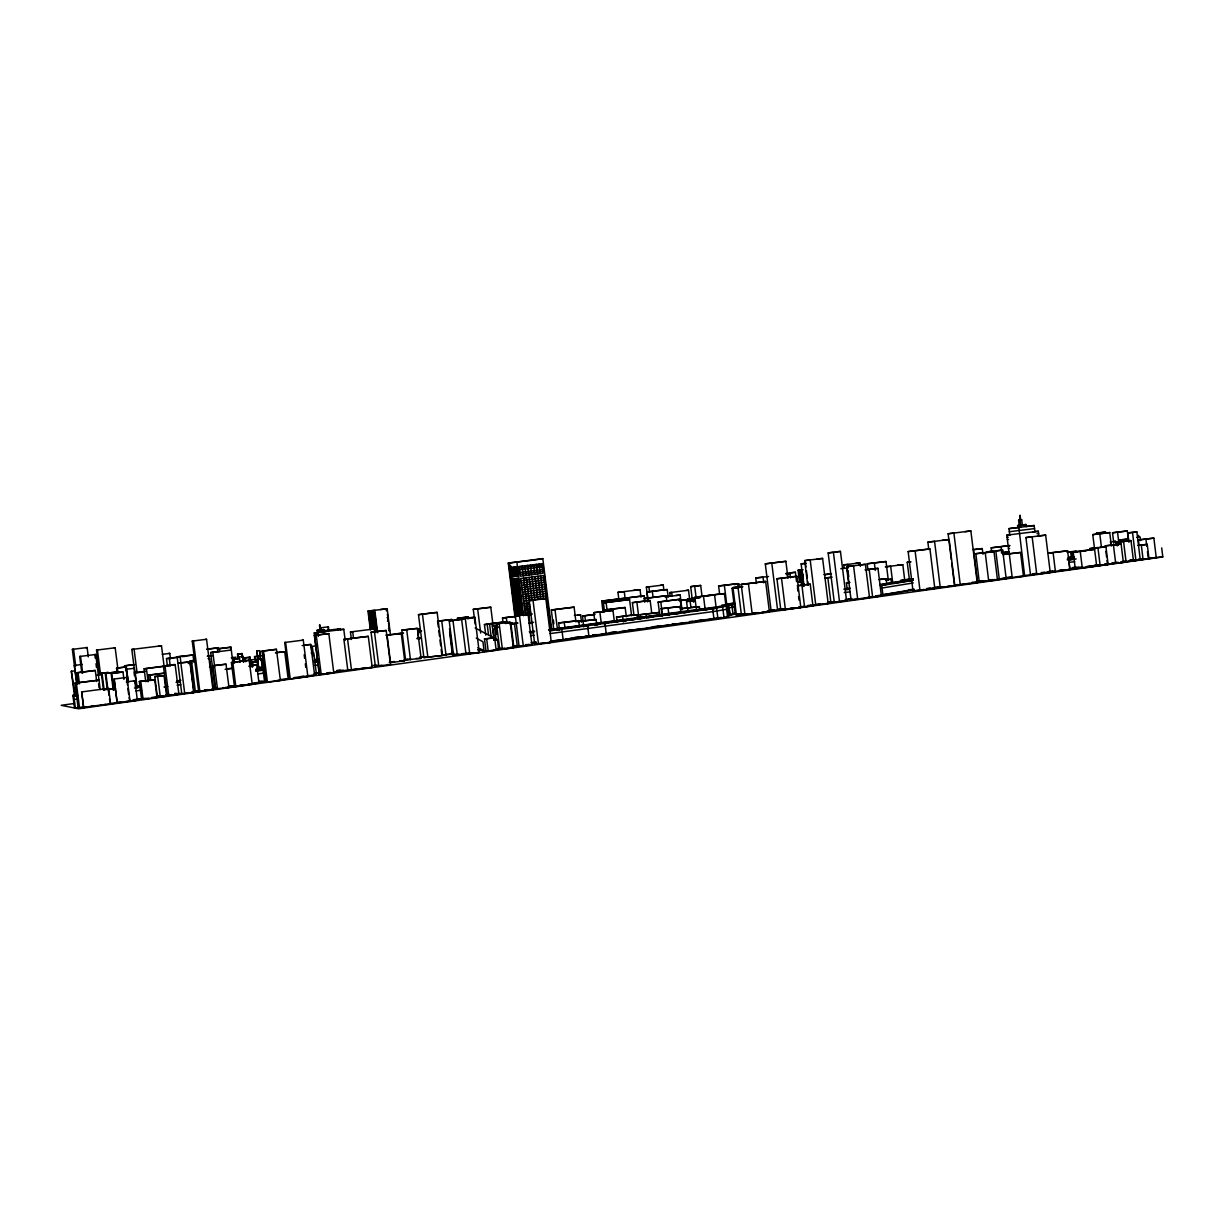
<?xml version="1.0" encoding="UTF-8"?>
<svg xmlns="http://www.w3.org/2000/svg" width="1224" height="1224" viewBox="0 0 1224 1224"><rect width="100%" height="100%" fill="white"/><g stroke="black" fill="none" stroke-linecap="round" stroke-linejoin="round"><path stroke-width="1.5" d="M230.892 647.404L230.479 648.582M550.219 641.391L723.965 617.493L730.453 615.366L728.433 604.488L728.54 605.39L734.874 603.983M722.328 606.339L720.018 607.395L722.221 605.436L722.328 606.339L721.67 605.314L733.757 602.897L733.865 603.769L721.778 606.217M729.244 605.528L710.884 609.047M548.78 629.962L712.582 608.007L729.122 604.641M736.083 613.637L730.453 615.366M729.535 613.362L728.861 607.961L735.196 606.523M728.433 604.488L734.767 603.095M257.652 669.207L257.514 668.12L262.303 667.264M721.257 617.386L689.953 621.991M549.331 630.666L549.209 629.702L719.896 606.477M730.024 614.295L735.058 613.346M265.271 667.845L258.493 668.916L258.356 667.922M716.621 608.252L549.744 630.819M913.165 578.692L907.887 579.61L908.744 580.329M903.939 581.094L900.742 581.354L900.635 580.513L911.681 578.6M903.909 580.803L912.569 579.289M259.442 681.89L262.487 681.355L259.167 681.248M881.204 594.986L911.482 589.861L908.284 590.106M875.374 595.996L914.129 589.83M515.074 617.646L508.235 563.086L542.813 558.618L551.81 630.589M256.382 669.865L260.926 669.13L261.064 670.155M882.06 588.025L913.272 582.93M533.939 560.057L542.813 558.618M880.133 585.424L889.573 583.894M893.336 583.297L910.335 580.558L910.228 579.702L900.635 580.513M881.754 585.485L912.92 580.482M880.025 584.552L910.228 579.702M912.859 579.61L881.647 584.613L882.932 595.093M253.521 683.176L264.522 681.431L262.961 669.13L255.617 670.247M509.658 570.185L517.171 569.038M257.958 673.98L263.466 673.139M255.755 671.288L263.084 670.171M509.949 572.465L517.461 571.333M542.462 568.349L543.441 568.211L542.859 563.621M258.463 667.631L265.134 666.851M258.891 668.579L257.774 661.419L252.022 662.123L257.774 661.419M239.919 685.165L241.495 684.935M510.224 574.745L517.752 573.643M510.515 577.024L518.043 575.953L516.895 566.727L509.368 567.89L510.806 579.304L518.333 578.264L522.954 615.167M530.91 614.662L528.263 615.045L523.643 578.095M524.683 608.756L530.084 608.007M525.127 612.199L530.512 611.449M74.434 703.479L61.2 705.315L78.504 708.788L1162.8 556.935L1161.698 547.924M419.679 657.089L423.443 656.569M404.073 659.659L407.852 659.124M421.071 657.288L424.85 656.768M450.248 653.601L453.844 653.096M477.605 649.776L480.94 649.317M389.217 662.245L394.48 661.511M405.588 659.92L421.117 658.374L417.338 628.386L401.839 630.131L405.588 659.92L410.851 659.185M423.887 657.579L442.568 655.467L437.152 612.398L433.082 612.78L418.486 614.662L423.887 657.579L442.568 655.467M482.088 649.393L478.354 649.913L482.776 649.791M441.16 649.47L441.864 655.131L452.038 653.708M531.109 642.677L536.112 641.988M738.944 587.413L732.059 588.316L735.318 614.463L740.459 613.744M315.823 673.185L319.418 672.695M396.331 633.772L401.258 633.451L404.7 660.731L390.563 662.689L387.105 635.332L402.849 633.267M441.864 655.131L452.834 654.09M315.853 673.46L319.51 672.94M336.554 670.538L340.165 670.033M1073.249 567.645L1075.085 567.385M371.591 665.764L376.977 665.014M449.636 632.211L452.467 654.702L455.848 654.228M512.948 646.15L516.696 645.629M742.31 586.373L732.992 587.596L736.404 615.029L745.707 613.729M827.761 602.223L831.402 601.718M980.409 580.819L977.027 581.293L984.371 580.834M1072.622 568.013L1078.619 567.248M156.504 696.303L160.176 695.798M165.668 695.018L169.34 694.513M337.656 670.89L343.148 670.125M496.837 648.735L500.647 648.154M518.517 645.614L513.346 646.333L520.736 645.721M566.329 639.035L571.73 638.285M575.326 637.781L580.712 637.031M584.934 636.388L588.668 635.868M592.385 635.348L597.985 634.567M602.606 633.94L606.339 633.405M610.072 632.885L615.672 632.104M628.004 630.329L631.569 629.824M653.295 626.734L658.894 625.954M671.823 624.194L675.281 623.72M689.449 621.67L692.753 621.211M697.711 620.522L701.015 620.048M767.188 610.883L772.681 610.118M778.173 609.353L781.83 608.833M926.752 588.514L930.225 588.025M1041.318 572.618L1045.005 572.113M78.198 707.472L74.511 707.977L72.859 695.125L76.653 694.605M133.569 699.73L143.009 698.414M156.228 696.563L161.889 695.768M165.668 695.247L169.432 694.712M175.109 693.932L178.872 693.396M192.091 691.56L195.871 691.024M227.955 686.542L231.734 686.021M463.299 619.084L449.239 620.92L453.523 655.008L458.786 654.274M461.616 653.708L470.138 652.989M565.289 639.402L616.284 632.288M620.063 631.752L642.722 628.585M646.502 628.065L669.176 624.898M672.955 624.362L686.174 622.511M736.404 615.029L747.007 613.928M752.622 613.148L756.371 612.627M787.965 578.202L785.869 561.311L765.291 563.851L771.089 610.608L774.578 610.118M778.082 609.644L783.329 608.909M827.577 602.361L834.508 601.627M927.93 588.775L941.914 586.816M954.414 585.057L957.933 584.552M1068.476 569.099L1081.098 567.339M1086.499 566.574L1090.094 566.069M1095.495 565.32L1099.106 564.815M1104.507 564.065L1108.255 563.53M1112.019 563.009L1116.472 562.321M1121.398 561.694L1125.162 561.173M1129.706 560.485L1134.556 559.858M1138.305 559.337L1142.742 558.649M84.64 706.86L75.383 708.161L73.731 695.247L77.525 694.727M116.096 702.469L119.799 701.949M132.789 700.143L145.947 698.292M151.577 697.512L162.853 695.936M166.617 695.4L172.263 694.62M176.011 694.084L181.657 693.304M192.933 691.728L198.579 690.933M204.209 690.152L207.973 689.617M211.737 689.097L215.485 688.577M228.643 686.74L234.289 685.945M281.092 679.427L288.191 678.999L284.733 651.688L275.813 652.545M299.819 676.78L303.598 676.245M307.377 675.724L314.629 675.25L310.728 644.451L303.506 645.125M326.762 672.971L330.449 672.466M334.152 671.945L348.901 669.88M375.34 666.254L390.487 664.617L386.187 630.467L371.056 632.242L375.34 666.254L381.98 665.321M497.296 649.21L504.625 648.184M525.938 645.002L529.395 644.513L525.417 644.65M744.942 614.54L769.376 611.694L765.627 581.461L741.208 584.414L744.942 614.54L750.067 613.821M753.479 613.346L758.589 612.627M814.128 604.778L819.254 604.059M840.444 551.397L828.158 552.911L834.248 602.101L846.549 600.77L840.444 551.397L835.181 552.024M913.012 591.024L934.799 588.438L929.934 548.918L908.147 551.596L913.012 591.024L924.074 589.478M935.365 587.964L942.618 586.939M972.04 582.333L986.207 580.696M989.772 580.207L994.928 579.595M1000.88 578.646L1012.034 577.085L1006.434 577.529M1055.532 571.118L1046.535 572.373L1069.898 569.634L1067.588 550.815L1047.836 553.141M1082.949 567.309L1069.914 569.129L1068.69 559.154L1074.213 558.404M1086.667 566.788L1099.688 564.968M1105.272 564.188L1109.005 563.667M1112.723 563.147L1118.308 562.367M1122.025 561.847L1125.743 561.326M1129.477 560.806L1135.061 560.026M1138.779 559.49L1144.364 558.71M81.886 707.548L87.439 706.784M91.157 706.263L94.86 705.743M108.477 703.892L118.728 702.836M125.858 701.459L137.348 700.189L134.87 680.758L133.615 680.682M157.361 696.793L166.648 696.211L164.062 675.801L161.048 675.709L154.79 676.551L157.361 696.793L166.648 696.211M167.168 695.492L178.903 694.238L175.139 664.601L173.502 664.617L163.419 665.963L167.168 695.492L178.903 694.238M187.104 692.769L193.805 692.524L189.919 661.909L177.863 663.148L189.919 661.909M195.442 660.256L190.026 660.96L193.943 691.912L201.18 690.902M204.791 690.397L210.207 689.632M217.275 688.408L213.634 688.913L228.995 687.643L226.027 664.204L212.792 665.749L215.761 689.127L217.52 689.25L212.838 652.423L210.65 652.514L215.164 689.005M228.857 686.832L233.815 686.129M248.09 684.124L258.983 682.977L256.703 664.938L249.344 665.672M347.8 670.278L372.203 667.401L368.302 636.358L343.883 639.326L347.8 670.278L357.133 668.962M360.881 668.442L366.481 667.661M453.523 655.008L479.288 652.453L474.881 617.263L471.087 617.584L461.555 618.824L465.962 653.876L479.288 652.453M518.624 580.574L511.097 581.584L519.068 646.241L522.495 645.767M526.289 577.759L534.72 644.176L551.29 642.263L545.843 598.643L542.018 599.041M771.089 610.608L786.42 608.971M798.813 607.257L804.168 606.507L798.997 606.859M820.814 604.105L810.242 605.574L828.174 603.478L822.605 558.419L817.035 559.062M851.047 599.867L869.545 597.756L865.414 564.341L846.931 566.574L851.047 599.867L856.081 599.163M859.447 598.704L869.545 597.756M873.691 596.685L866.73 597.664L881.387 596.027L877.975 568.364L865.062 569.864M951.752 563.254L954.475 585.378L969.469 583.282M1111.361 545.766L1109.74 532.562L1092.772 534.613L1096.658 565.978L1082.276 567.997L1080.241 551.336L1094.623 549.392L1087.555 550.081L1073.234 552.009L1075.253 568.563L1108.118 564.478L1105.945 546.73L1089.681 548.612L1097.622 547.541M1091.839 566.284L1108.118 564.478M1107.001 560.454L1107.445 564.111L1123.357 562.351L1121.123 544.022L1105.211 545.858L1121.123 544.022M1121.108 562.198L1140.278 559.888L1136.866 531.889L1127.732 532.976L1128.865 542.278M1145.526 558.725L1140.783 559.399L1148.999 558.802L1147.24 544.359L1137.999 545.369M141.586 699.287L157.024 697.512L154.76 679.672L139.322 681.477L141.586 699.287L148.517 698.307M151.99 697.833L157.024 697.512M229.041 687.154L258.983 682.977M275.201 680.819L288.191 678.999M314.629 675.25L294.142 677.576M319.296 674.485L333.769 672.756L328.828 633.634L326.885 633.772L314.354 635.409L319.296 674.485L333.769 672.756M477.666 647.833L484.168 651.489L498.673 649.454L497.449 639.754L475.157 627.973M500.983 649.102L513.881 647.297L511.173 625.724M519.068 646.241L531.935 644.895L528.095 614.28L515.243 615.749L531.293 613.943M780.805 609.95L800.817 607.502L796.962 576.29L792.311 576.749L776.949 578.768L780.805 609.95L800.817 607.502M834.248 602.101L846.549 600.77M933.545 588.208L954.842 585.669L949.151 539.509L942.404 540.304M954.475 585.378L977.211 582.563L970.861 530.941L965.032 531.675M1131.144 560.898L1143.094 559.628L1141.334 545.17L1138.198 545.46M1136.805 560.148L1142.696 559.337M74.985 683.084L98.777 680.177L74.985 683.084L78.168 708.069L137.348 700.189M193.928 662.276L193.01 655.024L177.143 656.814L181.733 693.534L193.805 692.524M193.943 691.912L213.588 689.495L209.656 658.527L208.095 658.573M235.804 686.572L252.22 684.262L249.191 660.302L231.412 662.521L234.457 686.496L235.804 686.572L230.953 647.19L217.413 648.812L217.765 651.612L219.677 651.52L219.31 648.72L217.413 648.812M265.945 682.166L280.388 680.406L276.44 649.317L262.012 651.091L265.945 682.166L267.444 682.212L263.497 651.03L262.012 651.091M303.277 640.121L284.718 642.493L289.338 678.983L307.867 676.551L303.277 640.121L302.328 640.183M486.05 651.352L496.179 650.189L494.618 637.704L484.49 638.897L486.05 651.352L488.223 651.29L486.662 638.806L484.49 638.897M510.163 622.266L496.516 623.919L499.713 649.393L513.361 647.787L510.163 622.266L507.455 622.465M534.72 644.176L551.29 642.263M812.92 605.788L799.899 607.257L812.92 605.788L810.257 584.231L805.56 584.644M988.701 581.048L997.468 579.824L993.995 551.58L975.819 553.692L979.261 581.783L988.701 581.048L985.228 552.728L975.819 553.692M989.834 580.298L1006.174 578.6L1002.67 550.081L986.345 551.963L993.154 551.075M1002.655 578.508L1023.448 576.183L1020.541 552.468L1003.481 554.426M1045.663 535.133L1025.926 537.566L1030.501 574.852L1050.238 572.465L1045.663 535.133L1039.39 535.837M1107.445 564.111L1123.357 562.351M1120.97 562.306L1133.47 560.837L1130.991 540.58L1116.793 542.263L1117.237 545.935M1148.326 558.756L1156.252 557.639L1153.865 538.116L1138.412 539.937L1139.054 545.246M523.979 603.524L529.426 602.774M524.209 605.222L529.64 604.472M76.791 695.691L72.996 696.211L77.663 695.813M567.752 628.432L571.532 627.912M575.311 627.407L579.09 626.887M584.766 626.107L588.545 625.586M594.206 624.806L599.882 624.041M603.662 623.521L607.441 623.001M611.22 622.481L616.881 621.7M620.66 621.195L626.336 620.415M630.115 619.895L633.894 619.375M637.673 618.854L643.334 618.089M647.114 617.569L652.79 616.789M656.569 616.269L662.23 615.488M666.024 614.984L669.803 614.463M673.582 613.943L679.244 613.163M683.023 612.643L688.699 611.878M692.478 611.357L696.257 610.837M701.918 610.057L715.153 608.252M1067.374 559.995L1072.775 559.261M134.426 688.026L140.102 687.261M176.042 682.334L179.821 681.814M595.17 624.898L599.117 624.362M604.411 623.628L608.588 623.062M613.668 622.358L618.059 621.761M621.853 621.241L626.734 620.568M630.467 620.063L635.103 619.421M639.831 618.778L643.579 618.258M648.368 617.6L652.943 616.988M657.839 616.315L662.291 615.703M666.04 615.182L669.788 614.678M675.403 613.897L680.575 613.193M684.354 612.673L688.5 612.107M693.84 611.373L697.864 610.822M703.31 610.072L707.227 609.537M1068.797 559.995L1076.156 558.986M493.823 640.259L497.449 639.754M314.828 665.366L318.5 664.861M74.266 699.439L78.015 698.935M135.971 690.948L141.586 690.168M164.031 687.077L167.78 686.572M177.128 685.272L180.877 684.767M1069.088 562.397L1074.672 561.632M523.076 596.7L545.797 593.609M523.673 601.152L546.394 598.046M559.567 630.192L558.664 622.939L578.661 620.629L579.35 626.091M662.046 615.856L661.159 608.695L680.207 606.538L680.85 612.092M878.954 579.702L886.084 578.738L886.742 584.123M126.317 681.906L134.87 680.758M558.664 622.939L578.661 620.629M226.578 668.916L233.187 668.029M225.109 669.375L233.402 668.258M249.604 665.902L256.703 664.938M1141.334 545.17L1147.24 544.359M249.007 666.437L252.542 665.963M886.008 579.901L890.965 579.227L891.409 582.838M596.103 619.497L577.774 621.608L596.103 619.497L596.807 625.143M139.322 681.477L154.76 679.672M616.972 620.599L616.544 617.095L630.712 615.167L636.939 614.739L637.367 618.258M616.544 617.095L636.939 614.739M640.213 614.678L659.124 612.505L640.213 614.678L640.688 618.441M699.348 606.645L680.422 608.756L699.348 606.645L699.776 609.996M314.583 659.675L318.362 659.17M81.656 691.912L83.691 707.839L81.656 691.912L108.615 688.347L110.634 704.213L109.471 698.858M1068.108 557.639L1073.632 556.889M314.706 660.654L318.485 660.134M104.866 689.739L115.576 688.286M107.926 689.617L115.102 688.638M314.339 661.465L317.995 660.975M135.39 686.572L141.081 685.807M177.082 680.881L180.877 680.36M1067.267 559.169L1074.473 558.19M136.17 686.71L139.964 686.19M314.461 662.475L318.133 661.97M486.662 638.806L494.618 637.704M543.594 577.514L544.588 577.376M522.174 589.861L544.909 586.832M522.48 592.141L545.2 589.096M522.709 594.42L545.506 591.36M524.438 606.92L529.854 606.201M625.158 607.486L605.1 609.934L625.158 607.486L626.306 616.697M144.34 671.777L135.237 672.986L137.134 687.903M505.543 623.506L512.106 622.618M679.259 600.418L688.699 599.454L679.335 600.693M699.761 597.45L687.597 599.072L700.128 597.679M494.037 640.06L492.247 625.801L497.281 625.127M1116.793 542.263L1130.991 540.58M517.431 622.909L510.515 623.842L514.432 623.567L517.278 646.211M594.589 619.849L593.701 612.658L612.979 610.439L614.326 621.272M510.194 624.118L517.905 623.108M574.377 615.397L580.558 614.739L581.492 622.174M593.701 612.658L612.979 610.439M810.257 584.231L797.237 585.761L801.919 585.347L804.581 606.951M1138.412 539.937L1153.865 538.116M252.083 666.912L251.18 659.889L255.326 659.338M687.475 608.909L686.557 601.55L695.003 600.418M249.191 660.302L231.412 662.521M528.646 623.016L533.649 622.343M686.557 601.55L695.232 600.571M417.093 638.24L420.735 637.75M496.164 640.244L494.588 627.683L498.26 627.193M583.756 626.933L582.486 616.024L594.328 614.433M1047.79 553.279L1067.588 550.815M114.153 679.014L117.229 703.188L114.153 679.014L127.005 677.392L130.065 701.536L129.071 697.757M582.486 616.024L595.002 614.479M226.027 664.204L212.792 665.749M149.099 680.544L148.425 675.174L164.842 672.955M417.139 638.836L420.811 638.331M1115.278 545.108L1118.552 544.665M148.425 675.174L164.766 673.246M213.206 666.621L209.533 667.111L211.798 667.111L212.272 670.844M1105.945 546.73L1097.959 547.801L1100.131 565.595M1067.267 552.361L1076.431 551.244L1067.328 552.055M249.665 662.75L252.527 662.368M847.1 588.545L846.411 582.869L849.609 582.44M1072.729 557.563L1072.086 552.376L1078.267 551.55M1081.297 551.381L1085.948 550.754L1072.086 552.376M154.79 676.551L164.062 675.801M661.159 608.695L680.207 606.538M1020.219 520.016L1020.082 515.212L1020.495 519.986M521.271 583.037L544.007 580.038M521.562 585.317L544.313 582.303M521.868 587.596L544.603 584.567M117.014 671.747L116.555 668.105L126.286 666.942L127.663 677.851M207.361 656.171L210.956 655.697M644.788 602.162L644.329 598.505L666.162 595.751L666.851 601.229M824.486 574.79L831.479 573.872M116.555 668.105L126.286 666.942M207.56 656.339L212.976 655.636M644.329 598.505L666.162 595.751M904.857 581.247L902.822 564.692L885.35 566.819L890.674 566.299L892.724 582.915M502.498 617.967L518.93 616.009L502.498 617.967L502.988 621.761M524.53 614.846L532.302 614.035M866.271 569.803L877.975 568.364M732.992 587.596L741.713 586.648M257.973 660.088L256.826 651.015L259.641 650.678L260.788 659.767M665.076 596.868L680.162 595.048L681.998 609.782M737.751 587.382L742.876 586.709M343.883 639.326L368.302 636.358M1001.492 552.85L1008.943 551.871L1001.492 552.621M238.022 657.946L237.532 654.167L242.245 653.601L243.316 661.985M302.16 645.583L310.728 644.451M237.532 654.167L242.245 653.601M127.862 682.212L126.21 669.253L134.303 668.289L136.66 686.832M263.497 651.03L276.44 649.317M190.026 660.96L195.136 660.455M385.805 635.164L403.538 632.976M633.971 615.412L632.38 602.667L645.583 600.908L650.158 600.525L651.765 613.301M101.332 673.277L108.14 672.481L101.332 673.277L103.489 690.168M632.38 602.667L650.158 600.525M418.746 639.066L417.797 631.599L421.561 631.11M105.233 673.414L119.095 671.685L105.233 673.414L107.161 688.515M824.777 578.065L832.075 577.101M145.748 681.661L144.111 668.794L175.139 664.601M312.242 653.861L311.309 646.502L316.282 645.828M824.578 578.156L831.509 577.361M96.773 675.327L102.265 674.592M113.281 690.214L111.139 673.475L122.981 672.007L123.93 679.442M144.111 668.794L170.411 665.611M797.513 582.058L801.077 581.584L801.521 585.149M1002.946 554.61L1020.541 552.468M111.139 673.475L122.981 672.007M188.267 663.439L191.923 662.949M231.26 657.839L236.033 657.166M1136.836 537.397L1140.095 536.953L1140.523 540.58M243.805 661.97L243.117 656.477L237.502 657.227M491.115 636.358L489.539 623.75L506.063 621.731L484.444 624.577L485.775 635.149M484.444 624.577L499.713 622.725M1128.604 538.988L1118.522 540.151L1128.237 538.973M275.446 652.928L284.733 651.688M659.767 615.228L658.114 602.055L680.162 599.24L681.324 608.634M658.114 602.055L680.162 599.24M696.257 608.404L694.865 597.251L718.274 594.13L724.44 593.594L725.817 604.656M1110.29 541.987L1115.584 541.345L1116.043 545.108M694.865 597.251L724.44 593.594M239.537 658.481L233.402 659.231L239.537 658.481L240.026 662.261M245.137 661.572L244.662 657.839L250.048 657.181L251.18 666.59M255.005 660.226L254.546 656.615L264.2 655.421L263.298 655.437M134.839 672.71L145.671 671.257M244.662 657.839L250.033 657.426L249.222 657.456L249.696 661.113M505.451 623.291L508.71 622.863M520.965 580.757L543.701 577.774M1020.066 516.375L1020.724 519.955M511.372 583.863L518.915 582.869M206.596 649.148L218.637 647.771L207.269 649.256M647.863 599.515L646.93 591.988L661.725 590.06L667.218 589.524L668.166 597.082M314.354 635.409L328.828 633.634M646.93 591.988L667.218 589.524M692.249 599.378L690.673 586.633L700.679 585.454L702.041 596.425M756.401 583.527L755.713 577.957L768.504 576.504M982.964 554.243L982.26 548.582L973.57 549.714L977.517 581.905M690.673 586.633L700.679 585.454M867.847 569.282L867.173 563.774L886.008 561.51L888.272 579.947M786.405 574.607L789.985 574.133L790.444 577.804M867.173 563.774L886.008 561.51M991.624 551.443L991.18 547.817L1009.785 545.506M219.31 648.72L230.953 647.19M991.18 547.817L1009.616 545.644M1092.772 534.613L1109.74 532.562M351.41 639.479L350.462 631.951L374.253 628.968L371.928 629.136M1008.178 546.302L1009.356 546.149M1113.794 543.257L1112.54 532.777L1127.335 530.956L1128.436 540.014M437.595 621.165L451.947 619.497L437.595 621.165L438.314 626.826M1112.54 532.777L1127.335 530.956M524.882 610.317L530.283 609.613M547.618 607.349L549.423 620.951M461.555 618.824L474.881 617.263M472.311 617.891L467.339 618.548L471.944 618.166M603.126 612.337L601.718 601.091L644.145 595.782L644.849 601.412M210.65 652.514L217.994 651.551M449.239 620.92L463.59 619.237M644.145 595.782L601.718 601.091M719.528 593.426L718.61 585.975L737.644 583.68L738.118 587.413M167.397 665.933L166.479 658.604L178.582 657.013M177.143 656.814L193.01 655.024M212.838 652.423L231.321 649.99M670.201 596.348L669.742 592.615L688.515 590.228L689.663 599.546M718.61 585.975L737.644 583.68M74.373 695.11L71.329 671.211L75.444 670.783M166.479 658.604L179.775 657.15M734.14 584.552L738.883 584.001L739.327 587.612M776.949 578.768L796.962 576.29M1008.454 548.536L1009.632 548.383M1127.732 532.976L1132.078 532.394M371.056 632.242L386.187 630.467M1136.866 531.889L1132.506 532.455L1135.933 560.5M909.478 580.421L907.244 562.275L910.886 561.801M1002.67 550.081L995.816 550.984L999.319 579.564M133.844 664.617L124.603 665.825L134.701 664.601M604.534 611.847L603.417 602.851L629.564 599.531L631.584 615.687M741.208 584.414L765.627 581.461M553.845 630.268L551.305 609.98L574.102 607.15L575.938 621.914M603.417 602.851L629.564 599.531M985.228 552.728L993.995 551.58M78.428 683.711L77.02 672.756L94.187 670.492L95.304 670.507L96.696 681.477M525.341 613.714L530.711 613.01M551.305 609.98L574.102 607.15M77.02 672.756L95.304 670.507M824.012 574.607L830.958 573.689M401.839 630.131L417.338 628.386M519.863 572.48L542.615 569.543M520.108 574.347L542.859 571.394M418.486 614.662L437.152 612.398M545.843 598.643L529.273 600.678L533.021 600.296L538.499 644.053M328.843 630.574L328.369 626.826L320.673 627.79L321.805 631.477M1007.367 539.616L1008.53 539.463M475.126 624.102L473.275 609.353L490.778 607.242L492.874 623.903M473.275 609.353L490.778 607.242M647.94 599.898L646.348 587.122L663.255 585.011L663.928 590.473M317.047 630.329L319.02 630.176L319.311 632.441L317.337 632.594L317.047 630.329L323.794 629.549L324.085 631.829M319.02 630.176L323.794 629.549M618.9 599.791L617.967 592.339L640.06 589.662L640.994 597.159M340.517 629.687L340.394 628.723L323.365 630.804L325.691 630.62L325.813 631.599L323.488 631.783M319.342 673.445L314.231 632.946L343.776 629.304L345.183 640.382M799.471 581.308L798.094 570.246L801.766 569.772M844.193 568.303L843.78 564.876L859.891 562.887L860.319 566.314M82.329 664.448L74.297 665.428L77.143 684.216M162.302 654.35L169.784 653.387L170.488 658.925M785.64 573.536L795.401 572.281L796.549 581.584M519.282 568.028L542.033 565.106M519.512 569.787L542.263 566.865M1019.225 525.356L1018.597 520.231L1021.688 519.833L1022.315 524.974L1020.954 525.142M511.663 586.143L519.206 585.179M99.618 674.21L96.543 650.097L115.178 647.771L117.779 668.182M807.702 584.98L804.688 560.623L822.605 558.419M1009.004 552.988L1006.816 535.148L1010.55 534.659M1038.074 535.867L1038.885 535.775L1038.334 531.262L1006.816 535.148M192.245 641.07L193.423 640.978L199.864 691.759L198.671 691.667L192.245 641.07L206.55 639.295L212.976 689.923L211.737 689.846M319.464 625.036L320.091 629.977L320.045 624.959L320.902 629.886M523.352 598.781L546.103 595.874M134.885 673.491L131.825 649.439L161.492 645.782L164.077 666.162M803.939 586.602L801.123 563.866L806.249 563.208M1007.092 537.397L1008.27 537.244M81.824 673.108L79.698 656.462L95.732 654.488L100.215 689.617M321.147 631.538L319.77 625.648M908.147 551.596L929.934 548.918M1099.152 533.786L1095.771 534.261L1097.76 534.062M1009.724 534.781L1008.974 528.63L1034.158 525.509L1034.923 531.69M370.352 629.916L367.98 611.097L387.182 608.772L390.456 634.843M76.699 684.185L72.354 649.363L87.118 647.542L88.312 656.86M1034.54 528.6L1009.341 531.706M928.786 549.515L927.884 542.14L949.151 539.509M765.291 563.851L785.869 561.311M951.308 559.582L948.126 533.771L953.894 533.067L960.274 584.934M948.126 533.771L970.861 530.941M1017.878 527.544L1017.634 525.555L1020.587 525.188L1019.821 517.752M1023.295 524.851L1026.003 524.515L1026.247 526.504M1017.634 525.555L1026.003 524.515M1100.376 532.608C1085.963 534.506 1115.936 530.665 1101.585 532.562M1018.597 520.231L1021.688 519.833M511.953 588.423L519.496 587.489M1008.974 528.63L1020.571 527.207L1020.326 525.218M1025.88 526.519L1034.158 525.509M844.636 588.882L850.221 588.208M843.826 589.157L849.502 588.484M845.585 589.83L849.257 589.402M844.239 592.554L849.915 591.881M519.068 566.452L541.849 563.728L543.104 573.245L520.368 576.213L519.16 567.11M512.229 590.702L519.787 589.8M828.158 552.911L833.406 552.284L839.526 601.749M927.884 542.14L934.57 541.345L940.277 587.704M848.217 599.01L851.889 598.582M845.111 599.607L850.787 598.934M508.235 563.086L532.103 560.271M1032.842 531.904L1038.334 531.262M545.032 588.943L546.011 588.836L545.445 584.246M512.519 592.982L520.062 592.095M1036.988 533.71L1038.61 533.526M804.688 560.623L810.196 559.995L815.796 605.222M380.22 609.552L387.182 608.772M367.98 611.097L374.789 610.332L377.635 632.823M1059.433 570.124L1064.803 569.711M556.614 629.84L562.091 629.212L561.969 628.249M512.81 595.262L520.353 594.405M1025.926 537.566L1032.153 536.877L1036.759 574.362M550.096 633.588L713.026 611.602L726.612 609.353L728.861 607.961M801.123 563.866L805.53 563.377L805.973 567.018M386.187 610.669L386.968 610.592M550.632 641.085L563.392 639.678M513.086 597.542L520.644 596.715M973.111 549.561L982.26 548.582M259.58 681.967L264.522 681.431M855.637 563.346L859.891 562.887M513.376 599.821L520.934 599.026M843.78 564.876L848.003 564.432L848.416 567.86M368.929 615.167L374.896 614.54M798.094 570.246L803.066 569.726M660.654 585.286L663.255 585.011M646.348 587.122L648.904 586.862L649.577 592.355M802.363 570.965L798.752 571.333L800.022 581.614M858.712 565.029L865.414 564.341M846.931 566.574L853.572 565.886L857.718 599.408M529.288 631.768L534.72 631.202M789.373 572.893L795.401 572.281M546.179 598.092L547.159 598.001L546.592 593.411M840.811 568.716L847.008 568.013M513.667 602.101L521.225 601.336M786.741 574.469L789.985 574.133M907.244 562.275L910.518 561.938M530.023 631.936L533.802 631.553M530.145 632.885L533.924 632.502M799.012 573.398L802.623 573.031L803.388 579.212L799.777 579.549M1113.595 541.543L1115.584 541.345M633.665 590.32L640.06 589.662M755.713 577.957L763.011 577.223L763.715 582.823M369.204 617.432L375.171 616.835M617.967 592.339L624.271 591.712L625.204 599.224M530.482 635.623L534.261 635.256M897.452 565.228L902.822 564.692M799.257 575.448L802.883 575.081M1115.737 545.062L1118.782 544.772M532.517 642.86L536.143 642.508M513.942 604.381L521.516 603.631M799.517 577.499L803.128 577.147M531.446 643.288L535.225 642.921M387.075 617.722L387.855 617.646M737.032 584.169L738.883 584.001M369.495 619.696L375.462 619.13M514.233 606.66L521.807 605.941M686.496 590.412L688.515 590.228M669.742 592.615L671.716 592.416L672.19 596.164M388.069 619.405L387.518 621.241M797.65 581.905L803.648 581.278M1069.73 557.165L1074.045 556.767M85.833 647.664L87.118 647.542M732.059 588.316L738.256 587.75M369.786 621.976L375.753 621.425M514.524 608.94L522.097 608.252M802.087 583.496L803.893 583.343L804.153 585.409L802.347 585.562L800.557 571.149M72.354 649.363L73.562 649.256L75.704 666.07M675.908 595.43L680.162 595.048M547.327 607.257L548.306 607.165M328.369 626.826L328.17 630.62M514.799 611.22L522.373 610.547M879.582 579.304L886.084 578.738M370.076 624.24L376.043 623.72M846.411 582.869L849.747 582.578M885.319 579.717L890.965 579.227M704.045 596.027L714.587 595.032L716.208 608.144M1148.081 558.19L1162.8 556.935M1129.676 560.301L1132.98 560.011M907.887 579.61L913.135 579.166M205.341 639.402L206.55 639.295M515.09 613.499L522.663 612.857M907.994 580.467L913.226 580.023M907.137 580.819L910.335 580.558M1094.225 565.243L1097.316 564.983M1072.178 567.63L1076.676 567.355M1072.515 568.135L1080.104 567.401M340.394 628.723L337.992 628.922L338.115 629.886M1075.253 568.563L1082.276 567.997M370.352 626.504L376.334 626.015M1049.044 571.271L1052.671 570.981M1060.933 570.369L1069.898 569.634M339.905 629.626L343.776 629.304M1032.413 573.781L1036.085 573.475M1050.238 572.465L1024.61 575.525L1018.827 527.437M114.23 647.848L115.178 647.771M515.381 615.779L521.042 615.32L516.436 578.524M1017.037 576.688L1023.448 576.183M989.329 579.916L993.016 579.625M998.218 579.227L1006.174 578.6M314.231 632.946L317.919 632.67L318.393 636.373M376.625 628.325L370.642 628.784L368.638 612.887L374.605 612.245L376.916 630.62L374.651 630.773M971.351 583.022L977.211 582.563M96.543 650.097L97.43 650.021L100.521 674.24M948.049 586.189L954.842 585.669M935.442 587.306L940.292 586.939M388.467 628.723L389.232 628.662M909.126 589.677L914.374 589.295M159.013 645.966L161.492 645.782M577.927 614.922L580.558 614.739M927.761 588.958L934.799 588.438M350.462 631.951L352.696 631.783L353.415 637.459M548.75 618.686L549.744 618.61L549.178 614.035M388.712 630.712L389.492 630.651L388.513 622.939M489.539 623.75L492.323 623.567M493.486 623.429L495.582 623.291M875.435 596.44L881.387 596.027M496.516 623.919L499.193 623.735L502.391 649.317M131.825 649.439L134.089 649.286L136.935 671.67M492.247 625.801L495.246 625.602L496.363 634.552M822.574 603.86L828.174 603.478M807.764 605.452L810.716 605.253M417.797 631.599L421.316 631.37M790.107 608.098L795.248 607.762M396.408 633.925L399.253 633.741M494.588 627.683L498.275 627.453M762.001 612.153L769.376 611.694M735.318 614.463L741.53 614.081M284.718 642.493L285.62 642.432L290.256 679.014L289.338 678.983M549.897 627.836L550.892 627.774L550.326 623.2M95.732 654.488L94.814 654.534L95.288 658.221M79.698 656.462L80.555 656.416L82.697 673.124M311.309 646.502L312.304 646.456L313.466 655.682M610.944 632.334L614.096 632.181M168.652 653.432L169.784 653.387M592.63 634.812L596.195 634.644M259.641 650.678L260.421 659.767M574.989 637.276L578.814 637.107M256.826 651.015L258.341 660.088M182.055 656.569L185.008 656.462M527.636 645.048L531.935 644.895M311.141 652.943L313.727 652.851L316.419 674.133L313.803 674.087M510.117 647.419L513.881 647.297M510.637 647.863L513.361 647.787M254.546 656.615L255.433 656.584L256.397 662.842M493.991 650.235L496.179 650.189M250.048 657.181L249.941 660.929M262.211 658.68L257.009 659.384L258.83 668.12M452.467 654.702L454.823 654.656M251.18 659.889L252.71 666.912M416.129 658.451L421.117 658.374M314.277 660.593L317.888 660.547M399.743 660.776L404.7 660.731M386.952 664.632L390.487 664.617M163.419 665.963L165.011 665.948L168.79 695.645M369.633 667.401L372.203 667.401M264.767 668.227L257.514 668.12M255.984 669.1L264.904 669.237M256.107 670.109L259.412 670.14M126.21 669.253L128.596 682.258M211.293 670.446L212.808 670.461M71.329 671.211L75.138 695.201M306.918 676.52L307.867 676.551M278.843 680.36L280.388 680.406M127.005 677.392L127.418 684.782M250.813 684.201L252.22 684.262M242.796 684.874L244.785 684.966M225.553 687.291L227.389 687.398M222.753 687.643L224.313 687.735M212.012 689.387L213.588 689.495M174.864 693.335L176.669 693.488M120.763 702.163L121.972 702.331M104.912 704.397L106.182 704.596M100.429 704.963L101.975 705.208M476.243 638.117L482.944 641.759L484.168 651.489M550.632 630.115L543.41 575.51L520.659 578.493L525.555 615.427M542.125 565.84L541.926 564.386M78.061 672.787L79.453 683.803M76.362 683.191L79.575 708.344M406.705 629.779L410.484 659.858M387.411 614.111L388.299 621.165M373.84 612.321L376.166 630.666M373.091 612.398L375.401 630.727M372.341 612.49L374.728 632.731M374.483 631.997L378.813 666.254M371.606 612.566L373.611 628.555M370.857 612.643L372.876 628.601M370.122 612.734L372.127 628.662M369.373 612.811L371.377 628.723M347.57 639.096L351.517 670.293M321.805 629.717L322.096 631.982M316.251 635.271L321.208 674.516M316.052 659.69L316.175 660.654M304.164 654.718L304.623 658.359M305.312 663.806L305.77 667.432M263.053 667.906L261.278 659.216L262.441 668.258M262.762 667.004L262.885 667.998M259.993 667.631L260.115 668.625M252.695 662.107L253.138 665.611M245.244 657.823L245.718 661.572M241.648 653.616L242.138 657.395M238.129 654.136L238.603 657.931M234.518 662.995L233.187 657.441L233.876 662.995M191.495 660.945L195.442 692.019M180.142 656.707L180.831 662.169M180.861 663.102L184.763 693.779M169.294 658.527L170.243 665.917M157.728 676.658L160.329 697.099M150.093 675.22L150.781 680.62M146.452 668.794L148.104 681.783M140.806 681.569L143.086 699.455M134.013 671.976L134.487 675.679M135.191 681.217L135.895 686.771M125.445 665.825L125.888 670.568M127.877 688.485L128.596 694.039M117.382 668.12L117.841 671.762M111.736 673.491L113.878 690.275M108.339 690.061L109.013 695.339M105.876 673.429L107.804 688.577M102.036 673.292L104.193 690.244M95.992 663.745L96.466 667.432M98.578 684.002L99.037 687.689M737.98 587.138L741.392 614.723M731.722 603.631L733.038 614.203M727.194 606.354L728.433 616.315M724.379 585.424L726.949 606.064M726.184 605.803L727.53 616.728M725.358 604.365L725.465 605.253M722.588 606.492L723.965 617.493M716.927 607.073L717.034 607.991M716.499 607.333L717.876 618.334M712.582 608.007L713.959 619.069M703.54 596.516L705.177 609.659M694.697 586.235L696.073 597.22M693.136 598.612L693.58 602.208M690.152 601.259L690.841 606.798M687.766 608.221L688.194 611.587M668.059 608.175L668.732 613.591M660.776 601.826L662.429 615.045M652.346 591.452L653.065 597.144M647.159 598.245L647.618 601.933M646.043 614.28L646.517 618.059M636.908 602.269L638.959 618.778M622.679 616.682L623.337 621.976M606.125 602.621L607.028 609.843M604.855 622.756L606.278 634.124M599.898 612.199L601.259 623.062M587.505 624.974L588.928 636.373M584.827 615.856L585.485 621.149M564.279 622.572L564.968 628.065M561.724 628.509L563.162 639.968M554.992 609.674L557.547 630.069M553.37 620.109L553.845 623.842M544.298 575.081L544.864 579.671M547.74 602.575L548.597 609.46M539.141 564.05L540.335 573.612M540.625 575.877L543.456 598.444M536.433 564.371L537.642 573.964M537.917 576.229L540.748 598.827M533.465 564.723L534.674 574.347M534.964 576.626L537.78 599.224M530.497 565.075L531.706 574.729M531.981 577.009L534.812 599.622M527.651 565.427L528.86 575.112M529.135 577.376L531.981 600.02M524.79 565.763L526.014 575.479M528.906 614.494L530.053 623.613M522.128 566.085L523.352 575.816M516.819 561.678L523.581 615.703M515.947 566.88L517.094 576.091M517.385 578.386L522.005 615.244M514.998 567.018L516.146 576.229M514.049 567.171L515.197 576.351M515.488 578.646L520.093 615.397M519.481 615.412L523.321 646.104M513.116 567.309L514.264 576.489M514.554 578.784L519.144 615.473M512.168 567.462L513.315 576.626M513.606 578.906L518.196 615.55M511.234 567.599L512.382 576.749M512.672 579.044L517.247 615.626M510.301 567.752L511.448 576.887M511.739 579.166L516.314 615.703M506.323 617.676L506.996 623.016M492.997 628.983L493.915 636.22M487.198 624.378L488.529 635.011M477.651 608.925L480.68 633.068M465.304 618.518L469.741 653.784M452.987 620.614L457.302 654.932M449.529 628.631L452.742 654.259M441.711 620.828L446.01 655.039M438.789 630.605L439.493 636.266M439.967 640.03L440.686 645.691M422.464 614.28L427.895 657.518M419.939 632.181L419.495 628.616L418.011 628.708L418.684 634.063M1053.114 552.758L1055.425 571.654M1009.31 553.967L1012.233 577.759M1001.033 546.761L1001.706 552.254M915.093 550.831L919.989 590.504M874.349 563.025L875.267 570.43M869.224 569.512L872.651 597.251M848.018 570.629L848.768 576.795M846.748 568.104L848.553 582.701M827.852 577.85L830.851 602.147M806.432 570.659L807.335 577.942M807.779 581.584L808.238 585.225M799.685 575.51L799.945 577.621M797.467 587.551L797.91 591.131M798.568 596.516L799.012 600.097M781.524 578.309L785.41 609.659M771.778 563.101L777.623 610.195M748.445 583.726L752.209 614.096M1145.939 539.172L1146.796 546.302M1147.454 551.642L1148.112 556.981M1138.611 535.362L1138.81 537.106M1123.586 541.574L1126.065 561.877M1117.558 532.241L1118.95 543.686M1113.442 545.047L1115.691 563.423M1110.627 542.003L1111.086 545.782M1105.884 551.336L1106.557 556.813M1099.795 533.848L1101.416 547.113M1070.663 552.024L1071.321 557.364M511.142 566.574L509.383 566.85L509.016 563.927L511.142 566.574M465.717 617.217L457.103 618.334L468.532 616.972L465.717 617.217"/></g></svg>
